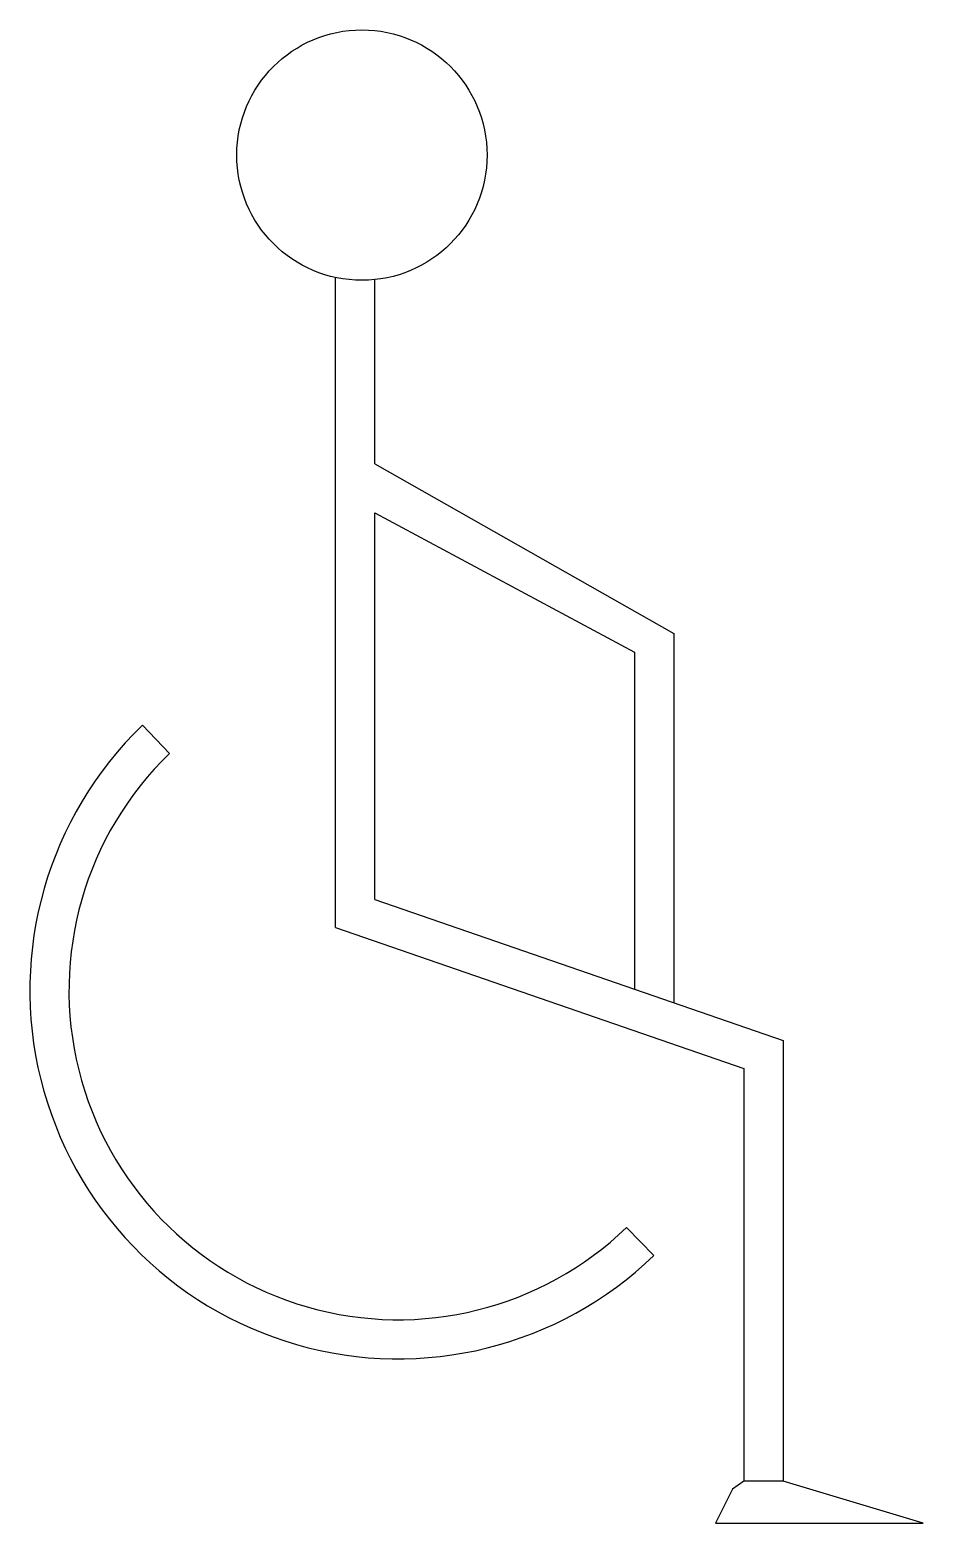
# Model space of a CAD drawing. Header units: millimetres. Extents: x 2475.71 to 2477.43, y 5076.8 to 5079.66.
import ezdxf

# ---------------------------------------------------------------- set-up
doc = ezdxf.new("R2010")
doc.units = ezdxf.units.MM
doc.header["$LTSCALE"] = 0.1
doc.header["$MEASUREMENT"] = 0
doc.linetypes.add('LIN0', pattern=[0])
doc.layers.get('0').update_dxf_attribs({"linetype": 'LIN0'})

msp = doc.modelspace()

# ---------------------------------------------------------------- linework, layer by layer
at = {"linetype": 'Continuous'}
for p, q in [((2476.2994, 5077.9422), (2476.2994, 5079.1877)), ((2476.3744, 5078.8303), (2476.3744, 5079.1835)), ((2476.3744, 5078.8303), (2476.9477, 5078.5054)), ((2476.3744, 5077.9957), (2476.3744, 5078.737)), ((2476.3744, 5078.737), (2476.8727, 5078.4698)), ((2476.9477, 5078.5054), (2476.9477, 5077.7981)), ((2476.8727, 5078.4698), (2476.8727, 5077.8239)), ((2475.9812, 5078.2759), (2475.9291, 5078.3298)), ((2476.3744, 5077.9957), (2477.1572, 5077.7259)), ((2476.2994, 5077.9422), (2477.0822, 5077.6724)), ((2477.1572, 5077.7259), (2477.1572, 5076.8814)), ((2477.0822, 5077.6724), (2477.0822, 5076.8814)), ((2476.8574, 5077.3677), (2476.9094, 5077.3137)), ((2477.0822, 5076.8814), (2477.0602, 5076.8659)), ((2477.1572, 5076.8814), (2477.0822, 5076.8814)), ((2477.4258, 5076.8011), (2477.1572, 5076.8814)), ((2477.0602, 5076.8659), (2477.0276, 5076.8011)), ((2477.0276, 5076.8011), (2477.4258, 5076.8011))]:
    msp.add_line(p, q, dxfattribs=at)
msp.add_circle((2476.3499, 5079.4221), 0.2399, dxfattribs=at)
for radius in [0.706, 0.631]:
    msp.add_arc((2476.4193, 5077.8218), radius, 133.9737, 313.9737, dxfattribs=at)

doc.saveas('drawing.dxf')
